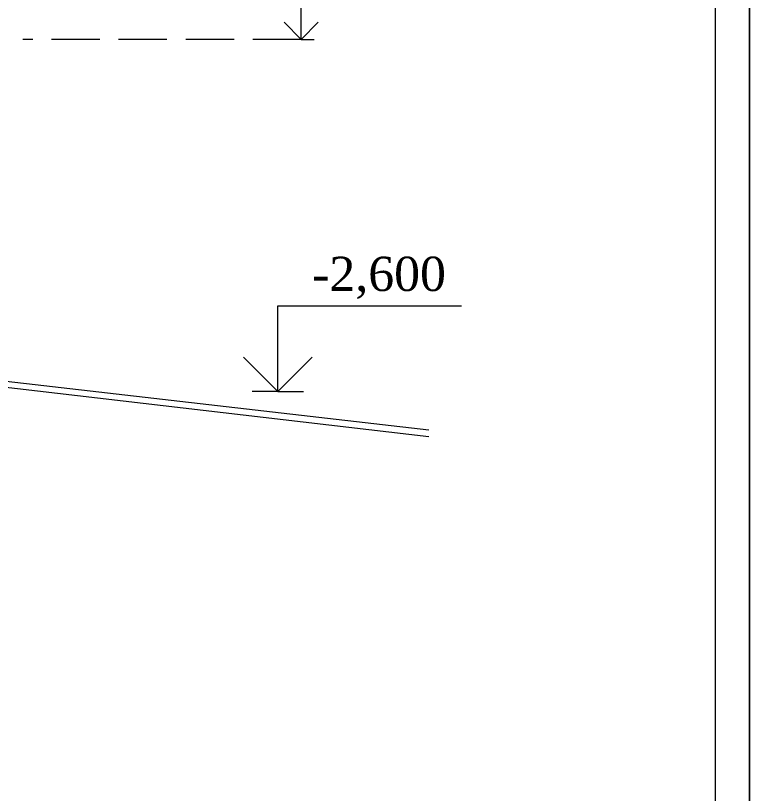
# Model space of a CAD drawing. Header units: millimetres. Extents: x 2399 to 111977, y 1313 to 59551.
# Drawn here: x 80308 to 84588, y 26769 to 31308 of the extents above; entities that cross this region are included whole.
import ezdxf

# ---------------------------------------------------------------- set-up
doc = ezdxf.new("R2010")
doc.units = ezdxf.units.MM
doc.linetypes.add('Невидимая', pattern=[391.222223, 282.222223, -109])
doc.layers.add('dim Level', color=7, linetype='Continuous', lineweight=13)
doc.layers.add('main line', color=7, linetype='Continuous', lineweight=13)
doc.styles.add('СГЕНЕРИР_СТИЛЬ_1', font='georgia.ttf')

msp = doc.modelspace()

# ---------------------------------------------------------------- linework, layer by layer
at = {"layer": 'dim Level', "color": 7, "linetype": 'Continuous', "lineweight": 13}
for p, q in [((81973.6998, 31168.9658), (81973.6998, 31418.9658)), ((81973.6998, 31168.9658), (81873.6998, 31268.9658)), ((82073.6998, 31268.9658), (81973.6998, 31168.9658)), ((81973.6998, 31168.9658), (81898.6998, 31168.9658)), ((81973.6998, 31168.9658), (82048.6998, 31168.9658)), ((81837.7868, 29113.9961), (81837.7868, 29613.9961)), ((81837.7868, 29613.9961), (82908.5748, 29613.9961)), ((81837.7868, 29113.9961), (81637.7868, 29313.9961)), ((82037.7868, 29313.9961), (81837.7868, 29113.9961)), ((81837.7868, 29113.9961), (81687.7868, 29113.9961)), ((81837.7868, 29113.9961), (81987.7868, 29113.9961))]:
    msp.add_line(p, q, dxfattribs=at)
at = {"layer": 'main line', "color": 7, "linetype": 'Continuous', "lineweight": 13}
for p, q in [((84588.0021, 22640.7557), (84588.0021, 59550.6659)), ((84588.0021, 59550.6659), (84588.0021, 22640.7557)), ((84389.2734, 22766.1425), (84389.2734, 58748.0534)), ((82717.7773, 28889.017), (76041.2372, 29658.1482)), ((76041.2372, 29627.9581), (82717.7773, 28852.5082))]:
    msp.add_line(p, q, dxfattribs=at)
at = {"layer": 'main line', "color": 7, "linetype": 'Невидимая', "lineweight": 13}
for p, q in [((81973.6998, 31168.9658), (80350.248, 31168.9658)), ((81837.7868, 29113.9961), (81839.4414, 29113.9961))]:
    msp.add_line(p, q, dxfattribs=at)

# ---------------------------------------------------------------- texts
at = {"layer": 'dim Level', "color": 7, "lineweight": 13, "insert": (82037.7868, 29653.9961), "char_height": 200, "attachment_point": 7, "style": 'СГЕНЕРИР_СТИЛЬ_1'}
msp.add_mtext('\\A1;-2,600', dxfattribs=at)

doc.saveas('drawing.dxf')
